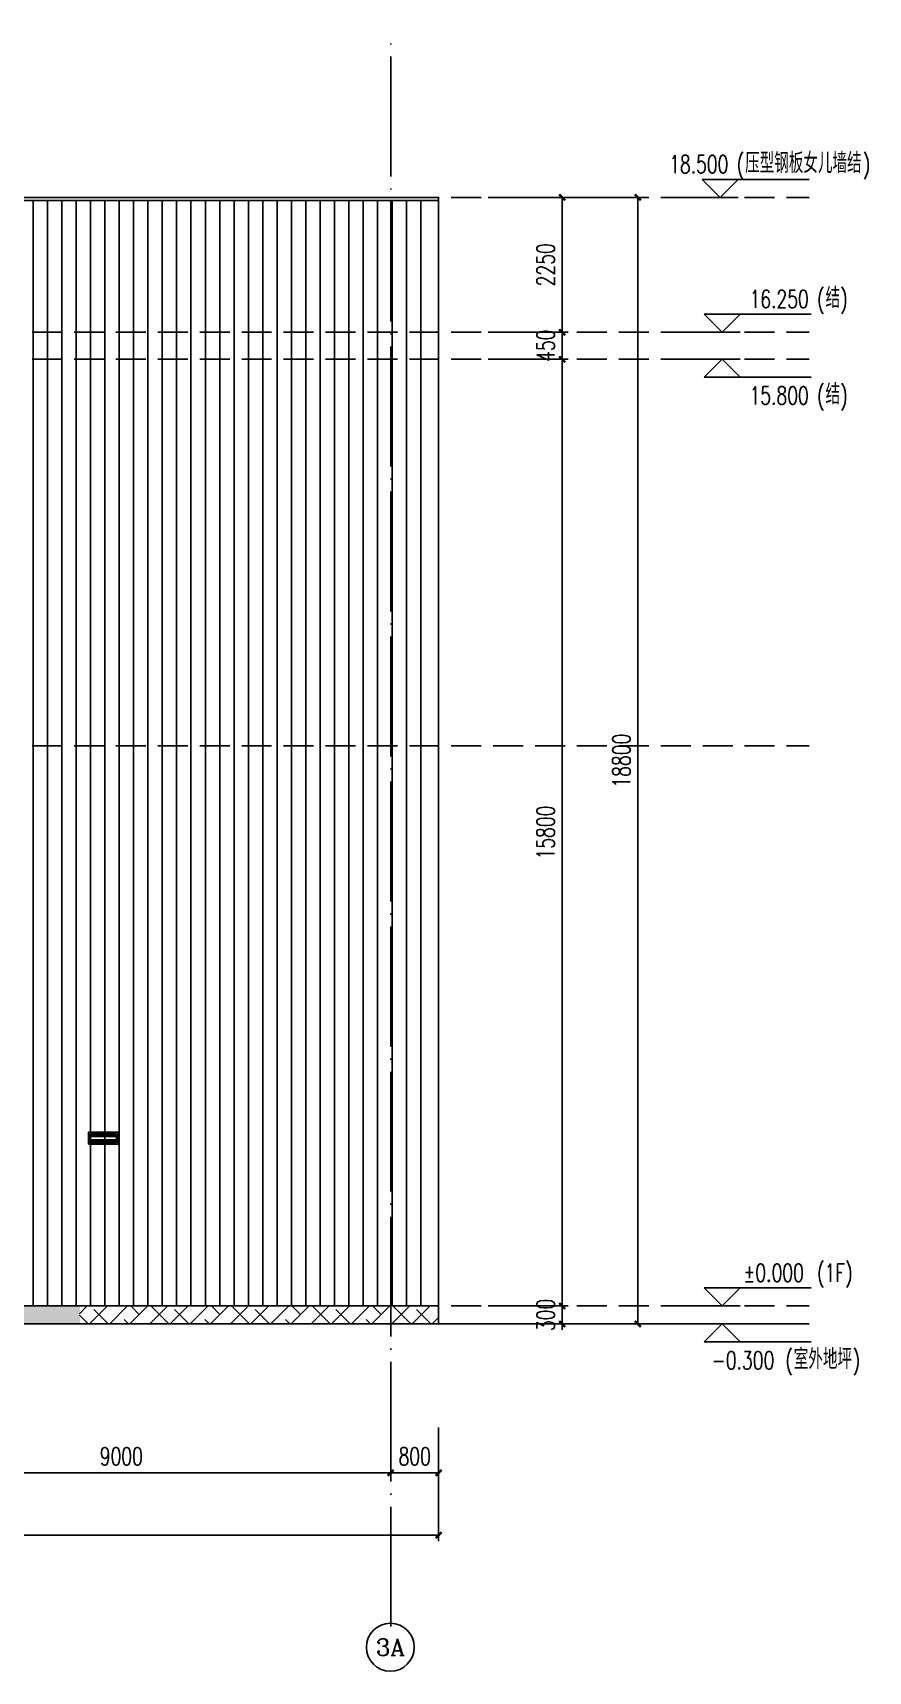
# Model space of a CAD drawing. Extents: x -4210259 to 293730, y -7499 to 868879.
# Drawn here: x -67278 to -53324, y 511142 to 538485 of the extents above; entities that cross this region are included whole.
import ezdxf
from ezdxf.enums import TextEntityAlignment as Align

# ---------------------------------------------------------------- set-up
doc = ezdxf.new("R2010")
doc.units = 0
doc.header["$LTSCALE"] = 1000
doc.header["$MEASUREMENT"] = 0
doc.linetypes.add('__DASH', pattern=[0.35, 0.25, -0.1])
doc.linetypes.add('DOTE', pattern=[2.4200000000000004, 2, -0.2, 0.02, -0.2])
doc.layers.get('Defpoints').update_dxf_attribs({"color": 210})
for name, color, linetype in [('A-AXIS-D', 1, 'Continuous'), ('A-AXIS-DOTE', 14, 'DOTE'), ('A-HATCH-2', 251, 'Continuous'), ('A-LIN-V', 9, 'Continuous'), ('A-WINDOW', 140, 'Continuous'), ('AS-WALL', 40, 'Continuous'), ('DIM_ELEV', 3, 'Continuous'), ('PUB_TEXT', 7, 'Continuous')]:
    doc.layers.add(name, color=color, linetype=linetype)
doc.layers.add('A-WALL-HATCH', color=8, linetype='Continuous', lineweight=13)
doc.layers.add('A-加建区域', color=47, linetype='Continuous', plot=False)
doc.styles.add('_TCH_AXIS', font='COMPLEX', dxfattribs={"bigfont": 'GBCBIG'})
doc.styles.add('_TCH_DIM', font='SIMPLEX', dxfattribs={"bigfont": 'GBCBIG'})
doc.styles.add('_TCH_DIM_T3', font='SIMPLEX', dxfattribs={"width": 0.7058823529411765, "bigfont": 'GBCBIG'})
doc.dimstyles.new('_TCH_ARCH&&100', dxfattribs={"dimtxt": 297.5, "dimasz": 100, "dimexe": 100, "dimexo": 100, "dimgap": 126.25, "dimtad": 1, "dimdec": 0, "dimzin": 0, "dimdsep": 46, "dimtxsty": '_TCH_DIM_T3', "dimblk": 'ARCHTICK', "dimcen": 0.09, "dimclrt": 7, "dimazin": 2, "dimtfac": 1, "dimtdec": 0, "dimtix": 1, "dimtmove": 2, "dimatfit": 3, "dimfxl": 0, "dimtolj": 1, "dimtzin": 0, "dimarcsym": 0})
pattern_1 = [(45, (0, 0), (-168.3798022700466, 168.3798022700466), []), (135, (0, 0), (-505.1394068101398, 168.3798022700467), [595.3125, -357.1875])]

# ---------------------------------------------------------------- blocks, each defined once
blk = doc.blocks.new('342432')
at = {"layer": 'A-WALL-HATCH'}
h = blk.add_hatch(dxfattribs=at)
h.set_pattern_fill('ANSI34', color=256, scale=10, angle=135)
h.set_pattern_definition([(180, (0, 0), (-7.105427357601002e-15, -95.25), []), (180, (-15.87500685704576, 15.87500685704577), (-7.105427357601002e-15, -95.25), []), (180, (-31.75001371409153, 31.75001371409153), (-7.105427357601002e-15, -95.25), []), (180, (-47.62505592647635, 47.62505592647636), (-7.105427357601002e-15, -95.25), [])])
h.paths.add_polyline_path([(-1664950.163610137, 519967.4520265143), (-1664510.163610137, 519967.4520265143), (-1664510.163610137, 520107.4520265143), (-1664950.163610137, 520107.4520265143)])
at = {"layer": 'A-WINDOW'}
for points in [[(-1664980.163610137, 519937.4520265143), (-1664480.163610137, 519937.4520265143), (-1664480.163610137, 520137.4520265143), (-1664980.163610137, 520137.4520265143)], [(-1664950.163610137, 519967.4520265143), (-1664510.163610137, 519967.4520265143), (-1664510.163610137, 520107.4520265143), (-1664950.163610137, 520107.4520265143)]]:
    blk.add_lwpolyline(points, close=True, dxfattribs=at)
blk = doc.blocks.new('_ArchTick')
at = {"color": 0, "linetype": 'ByBlock', "const_width": 0.4}
blk.add_lwpolyline([(-0.5, -0.5), (0.5, 0.5)], dxfattribs=at)
blk = doc.blocks.new('*D748')
at = {"layer": 'A-AXIS-D', "color": 0, "lineweight": -2}
for p, q in [((-246199.3323860153, 515211.3858529096), (-246199.3323860153, 513313.3764944364)), ((-60499.33238329884, 515211.3858529096), (-60499.33238329884, 513313.3764944364)), ((-246199.3323860153, 513413.3764944364), (-60499.33238329884, 513413.3764944364))]:
    blk.add_line(p, q, dxfattribs=at)
at = {"layer": 'Defpoints', "color": 0}
for p in [(-246199.3323860153, 515311.3858529096), (-60499.33238329884, 515311.3858529096), (-60499.33238329884, 513413.3764944364)]:
    blk.add_point(p, dxfattribs=at)
at = {"layer": 'A-AXIS-D', "color": 0, "lineweight": -2, "xscale": 100, "yscale": 100, "zscale": 100, "rotation": 180}
blk.add_blockref('_ArchTick', (-246199.3323860153, 513413.3764944364), dxfattribs=at)
at = {"layer": 'A-AXIS-D', "color": 0, "lineweight": -2, "xscale": 100, "yscale": 100, "zscale": 100}
blk.add_blockref('_ArchTick', (-60499.33238329884, 513413.3764944364), dxfattribs=at)
at = {"layer": 'A-AXIS-D', "color": 7, "insert": (-153349.3323846571, 513688.3764944364), "char_height": 297.5, "attachment_point": 5, "style": '_TCH_DIM_T3'}
blk.add_mtext('\\A1;185700', dxfattribs=at)
blk = doc.blocks.new('*D1066')
at = {"layer": 'A-AXIS-D', "color": 0, "lineweight": -2}
for p, q in [((-58404.78826045469, 535737.452026525), (-57071.45492712128, 535737.452026525)), ((-57171.45492712128, 516937.4520265248), (-57171.45492712128, 535737.452026525)), ((-58404.78826045469, 516937.4520265248), (-57071.45492712128, 516937.4520265248))]:
    blk.add_line(p, q, dxfattribs=at)
at = {"layer": 'Defpoints', "color": 0}
for p in [(-58504.78826045469, 535737.452026525), (-57171.45492712128, 535737.452026525), (-58504.78826045469, 516937.4520265248)]:
    blk.add_point(p, dxfattribs=at)
at = {"layer": 'A-AXIS-D', "color": 0, "lineweight": -2, "xscale": 100, "yscale": 100, "zscale": 100}
for p, rotation in [((-57171.45492712128, 535737.452026525), 90), ((-57171.45492712128, 516937.4520265248), 270)]:
    blk.add_blockref('_ArchTick', p, dxfattribs=dict(at, rotation=rotation))
at = {"layer": 'A-AXIS-D', "color": 7, "insert": (-57446.45492712112, 526337.4520265248), "char_height": 297.5, "attachment_point": 5, "rotation": 90, "style": '_TCH_DIM_T3'}
blk.add_mtext('\\A1;18800', dxfattribs=at)
blk = doc.blocks.new('*D1067')
at = {"layer": 'A-AXIS-D', "color": 0, "lineweight": -2}
for p, q in [((-58436.45492712198, 517237.4520265251), (-58436.45492712198, 517337.4520265251)), ((-59669.78826045562, 517237.4520265251), (-58336.45492712198, 517237.4520265251)), ((-58436.45492712198, 516937.4520265248), (-58436.45492712198, 517237.4520265251)), ((-59669.78826045562, 516937.4520265248), (-58336.45492712198, 516937.4520265248)), ((-58436.45492712198, 516937.4520265248), (-58436.45492712198, 516837.4520265248))]:
    blk.add_line(p, q, dxfattribs=at)
at = {"layer": 'Defpoints', "color": 0}
for p in [(-59769.78826045562, 517237.4520265251), (-58436.45492712198, 517237.4520265251), (-59769.78826045562, 516937.4520265248)]:
    blk.add_point(p, dxfattribs=at)
at = {"layer": 'A-AXIS-D', "color": 0, "lineweight": -2, "xscale": 100, "yscale": 100, "zscale": 100}
for p, rotation in [((-58436.45492712198, 517237.4520265251), 270), ((-58436.45492712198, 516937.4520265248), 90)]:
    blk.add_blockref('_ArchTick', p, dxfattribs=dict(at, rotation=rotation))
at = {"layer": 'A-AXIS-D', "color": 7, "insert": (-58711.45492712182, 517087.4520265248), "char_height": 297.5, "attachment_point": 5, "rotation": 90, "style": '_TCH_DIM_T3'}
blk.add_mtext('\\A1;300', dxfattribs=at)
blk = doc.blocks.new('*D1068')
at = {"layer": 'A-AXIS-D', "color": 0, "lineweight": -2}
for p, q in [((-59669.78826045562, 533037.452026525), (-58336.45492712198, 533037.452026525)), ((-58436.45492712198, 517237.4520265251), (-58436.45492712198, 533037.452026525)), ((-59669.78826045562, 517237.4520265251), (-58336.45492712198, 517237.4520265251))]:
    blk.add_line(p, q, dxfattribs=at)
at = {"layer": 'Defpoints', "color": 0}
for p in [(-59769.78826045562, 533037.452026525), (-58436.45492712198, 533037.452026525), (-59769.78826045562, 517237.4520265251)]:
    blk.add_point(p, dxfattribs=at)
at = {"layer": 'A-AXIS-D', "color": 0, "lineweight": -2, "xscale": 100, "yscale": 100, "zscale": 100}
for p, rotation in [((-58436.45492712198, 533037.452026525), 90), ((-58436.45492712198, 517237.4520265251), 270)]:
    blk.add_blockref('_ArchTick', p, dxfattribs=dict(at, rotation=rotation))
at = {"layer": 'A-AXIS-D', "color": 7, "insert": (-58711.45492712182, 525137.4520265249), "char_height": 297.5, "attachment_point": 5, "rotation": 90, "style": '_TCH_DIM_T3'}
blk.add_mtext('\\A1;15800', dxfattribs=at)
blk = doc.blocks.new('*D1069')
at = {"layer": 'A-AXIS-D', "color": 0, "lineweight": -2}
for p, q in [((-59669.78826045562, 533487.4520265253), (-58336.45492712198, 533487.4520265253)), ((-58436.45492712198, 533487.4520265253), (-58436.45492712198, 533587.4520265253)), ((-58436.45492712198, 533037.452026525), (-58436.45492712198, 533487.4520265253)), ((-59669.78826045562, 533037.452026525), (-58336.45492712198, 533037.452026525)), ((-58436.45492712198, 533037.452026525), (-58436.45492712198, 532937.452026525))]:
    blk.add_line(p, q, dxfattribs=at)
at = {"layer": 'Defpoints', "color": 0}
for p in [(-59769.78826045562, 533487.4520265253), (-58436.45492712198, 533487.4520265253), (-59769.78826045562, 533037.452026525)]:
    blk.add_point(p, dxfattribs=at)
at = {"layer": 'A-AXIS-D', "color": 0, "lineweight": -2, "xscale": 100, "yscale": 100, "zscale": 100}
for p, rotation in [((-58436.45492712198, 533487.4520265253), 270), ((-58436.45492712198, 533037.452026525), 90)]:
    blk.add_blockref('_ArchTick', p, dxfattribs=dict(at, rotation=rotation))
at = {"layer": 'A-AXIS-D', "color": 7, "insert": (-58711.45492712182, 533262.452026525), "char_height": 297.5, "attachment_point": 5, "rotation": 90, "style": '_TCH_DIM_T3'}
blk.add_mtext('\\A1;450', dxfattribs=at)
blk = doc.blocks.new('*D1070')
at = {"layer": 'A-AXIS-D', "color": 0, "lineweight": -2}
for p, q in [((-59669.78826045562, 535737.4520265252), (-58336.45492712198, 535737.4520265252)), ((-58436.45492712198, 533487.4520265253), (-58436.45492712198, 535737.4520265252)), ((-59669.78826045562, 533487.4520265253), (-58336.45492712198, 533487.4520265253))]:
    blk.add_line(p, q, dxfattribs=at)
at = {"layer": 'Defpoints', "color": 0}
for p in [(-59769.78826045562, 535737.4520265252), (-58436.45492712198, 535737.4520265252), (-59769.78826045562, 533487.4520265253)]:
    blk.add_point(p, dxfattribs=at)
at = {"layer": 'A-AXIS-D', "color": 0, "lineweight": -2, "xscale": 100, "yscale": 100, "zscale": 100}
for p, rotation in [((-58436.45492712198, 535737.4520265252), 90), ((-58436.45492712198, 533487.4520265253), 270)]:
    blk.add_blockref('_ArchTick', p, dxfattribs=dict(at, rotation=rotation))
at = {"layer": 'A-AXIS-D', "color": 7, "insert": (-58711.45492712182, 534612.452026525), "char_height": 297.5, "attachment_point": 5, "rotation": 90, "style": '_TCH_DIM_T3'}
blk.add_mtext('\\A1;2250', dxfattribs=at)
blk = doc.blocks.new('*D1136')
at = {"layer": 'A-AXIS-D', "color": 0, "lineweight": -2}
for p, q in [((-70299.33238329864, 515211.3858529096), (-70299.33238329864, 514353.3764944364)), ((-61299.33238329864, 515211.3858529096), (-61299.33238329864, 514353.3764944364)), ((-70299.33238329864, 514453.3764944364), (-61299.33238329864, 514453.3764944364))]:
    blk.add_line(p, q, dxfattribs=at)
at = {"layer": 'Defpoints', "color": 0}
for p in [(-70299.33238329864, 515311.3858529096), (-61299.33238329864, 515311.3858529096), (-61299.33238329864, 514453.3764944364)]:
    blk.add_point(p, dxfattribs=at)
at = {"layer": 'A-AXIS-D', "color": 0, "lineweight": -2, "xscale": 100, "yscale": 100, "zscale": 100, "rotation": 180}
blk.add_blockref('_ArchTick', (-70299.33238329864, 514453.3764944364), dxfattribs=at)
at = {"layer": 'A-AXIS-D', "color": 0, "lineweight": -2, "xscale": 100, "yscale": 100, "zscale": 100}
blk.add_blockref('_ArchTick', (-61299.33238329864, 514453.3764944364), dxfattribs=at)
at = {"layer": 'A-AXIS-D', "color": 7, "insert": (-65799.33238329864, 514728.3764944364), "char_height": 297.5, "attachment_point": 5, "style": '_TCH_DIM_T3'}
blk.add_mtext('\\A1;9000', dxfattribs=at)
blk = doc.blocks.new('*D1137')
at = {"layer": 'A-AXIS-D', "color": 0, "lineweight": -2}
for p, q in [((-61299.33238329864, 515211.3858529096), (-61299.33238329864, 514353.3764944364)), ((-60499.33238329884, 515211.3858529096), (-60499.33238329884, 514353.3764944364)), ((-61299.33238329864, 514453.3764944364), (-60499.33238329884, 514453.3764944364))]:
    blk.add_line(p, q, dxfattribs=at)
at = {"layer": 'Defpoints', "color": 0}
for p in [(-61299.33238329864, 515311.3858529096), (-60499.33238329884, 515311.3858529096), (-60499.33238329884, 514453.3764944364)]:
    blk.add_point(p, dxfattribs=at)
at = {"layer": 'A-AXIS-D', "color": 0, "lineweight": -2, "xscale": 100, "yscale": 100, "zscale": 100, "rotation": 180}
blk.add_blockref('_ArchTick', (-61299.33238329864, 514453.3764944364), dxfattribs=at)
at = {"layer": 'A-AXIS-D', "color": 0, "lineweight": -2, "xscale": 100, "yscale": 100, "zscale": 100}
blk.add_blockref('_ArchTick', (-60499.33238329884, 514453.3764944364), dxfattribs=at)
at = {"layer": 'A-AXIS-D', "color": 7, "insert": (-60899.33238329874, 514728.3764944364), "char_height": 297.5, "attachment_point": 5, "style": '_TCH_DIM_T3'}
blk.add_mtext('\\A1;800', dxfattribs=at)

msp = doc.modelspace()

# ---------------------------------------------------------------- hatches: boundary and pattern name
at = {"layer": 'A-HATCH-2'}
h = msp.add_hatch(dxfattribs=at)
h.set_pattern_fill('ANSI31', color=256, scale=150, angle=45)
h.set_pattern_definition([(90, (-40598566386.2888, -3384804562.000004), (-238.125, -1.848892746611746e-30), [])])
h.paths.add_polyline_path([(-77099.33242418767, 517237.4520265249), (-60599.33236823371, 517237.4520265248), (-60599.3323682335, 535687.4520265248), (-77099.33242418747, 535687.4520265249)])
h = msp.add_hatch(dxfattribs=at)
h.set_pattern_fill('ANSI38', color=256, scale=150)
h.set_pattern_definition(pattern_1)
h.paths.add_polyline_path([(-202256.4752404356, 516937.4520265246), (-246199.3323860153, 516937.4520265246), (-246199.3323860153, 517237.4520265249), (-202256.4752404356, 517237.4520265249)])
h.paths.add_polyline_path([(-200370.7609547208, 516937.4520265245), (-194299.3323833046, 516937.4520265245), (-194299.3323833046, 517237.4520265249), (-200370.7609547208, 517237.4520265249)])
h.paths.add_polyline_path([(-186549.3324139377, 517237.4520265402), (-189299.3323832916, 517237.4520265402), (-189299.3323832916, 516937.4520265245), (-186549.3324139377, 516937.4520265245)])
h.paths.add_polyline_path([(-140799.3323832669, 516937.4520265092), (-185149.3324139328, 516937.4520265092), (-185149.3324139328, 517237.4520265249), (-140799.3323832669, 517237.4520265249)])
h.paths.add_polyline_path([(-132549.3323942206, 517237.4520265402), (-134798.9327018685, 517237.4520265402), (-134798.9327018685, 516937.4520265093), (-132549.3323942206, 516937.4520265093)])
h.paths.add_polyline_path([(-105599.3323736887, 516937.4520265246), (-131149.3324142129, 516937.4520265246), (-131149.3324142129, 517237.4520265095), (-105599.3323736887, 517237.4520265095)])
h.paths.add_polyline_path([(-86299.33238330507, 516937.4520265246), (-105590, 516937.4520265246), (-105590, 517237.4520265248), (-86299.33238330507, 517237.4520265248)])
h.paths.add_polyline_path([(-78549.33241420961, 517237.4520265248), (-81299.33238329203, 517237.4520265248), (-81299.33238329203, 516937.4520265246), (-78549.33241420961, 516937.4520265246)])
h.paths.add_polyline_path([(-66490, 516937.4520265247), (-77149.33241420472, 516937.4520265247), (-77149.33241420472, 517237.4520265401), (-66490, 517237.4520265401)])
h = msp.add_hatch(dxfattribs=at)
h.set_pattern_fill('ANSI38', color=256, scale=150)
h.set_pattern_definition(pattern_1)
h.paths.add_polyline_path([(-60499.3323832989, 517237.4520265248), (-66499.33238329878, 517237.4520265248), (-66499.33238329878, 516937.4520265247), (-60499.3323832989, 516937.4520265247)])

# ---------------------------------------------------------------- linework, layer by layer
at = {"layer": 'A-AXIS-D'}
msp.add_circle((-61305.59538479993, 511541.7498906212), 400, dxfattribs=at)
at = {"layer": 'A-AXIS-DOTE'}
msp.add_line((-61299.3323832989, 511887.4520265246), (-61299.33238329884, 538485.0684404911), dxfattribs=at)
at = {"layer": 'A-AXIS-DOTE', "linetype": '__DASH', "ltscale": 2}
for p, q in [((-252788.4381458776, 535737.4520265248), (-54309.80932550329, 535737.4520265248)), ((-252788.4381458776, 533487.4520265249), (-54309.80932550329, 533487.4520265248)), ((-252788.4381458776, 533037.4520265248), (-54309.80932550329, 533037.4520265248)), ((-252788.4381458776, 517237.4520265249), (-54309.8093255033, 517237.4520265248))]:
    msp.add_line(p, q, dxfattribs=at)
at = {"layer": 'A-LIN-V'}
for p, q in [((-246199.3323860153, 535737.4520265247), (-60499.33238329893, 535737.4520265249)), ((-246199.3323860153, 535687.4520265247), (-60499.33238329889, 535687.4520265249)), ((-60499.33238329889, 535737.4520265249), (-60499.33238329889, 516937.4520265246)), ((-60499.33238329889, 517237.4520265248), (-246199.3323860153, 517237.4520265248))]:
    msp.add_line(p, q, dxfattribs=at)
at = {"layer": 'A-加建区域', "linetype": '__DASH', "ltscale": 2}
msp.add_line((-252788.4381458776, 526587.4520265249), (-54309.80932550329, 526587.4520265248), dxfattribs=at)
at = {"layer": 'AS-WALL'}
msp.add_line((-252788.4381458776, 516937.4520265245), (-54309.8093255033, 516937.4520265246), dxfattribs=at)
at = {"layer": 'DIM_ELEV'}
for p, q in [((-55797.8093255033, 535737.4520265249), (-56097.8093255033, 536037.4520265249)), ((-56097.8093255033, 536037.4520265249), (-54309.8093255033, 536037.4520265249)), ((-55797.8093255033, 535737.4520265249), (-55497.8093255033, 536037.4520265249)), ((-56497.8093255033, 535737.4520265249), (-55497.8093255033, 535737.4520265249)), ((-55765.6755584908, 533487.4520265248), (-56065.6755584908, 533787.4520265248)), ((-56065.6755584908, 533787.4520265248), (-54277.6755584908, 533787.4520265248)), ((-55765.6755584908, 533487.4520265248), (-55465.6755584908, 533787.4520265248)), ((-56465.6755584908, 533487.4520265248), (-55465.6755584908, 533487.4520265248)), ((-56465.6755584908, 533037.452026525), (-55465.6755584908, 533037.452026525)), ((-55765.6755584908, 533037.452026525), (-56065.6755584908, 532737.452026525)), ((-55765.6755584908, 533037.452026525), (-55465.6755584908, 532737.452026525)), ((-56065.6755584908, 532737.452026525), (-54277.6755584908, 532737.452026525)), ((-55765.6755584908, 517237.4520265246), (-56065.6755584908, 517537.4520265246)), ((-56065.6755584908, 517537.4520265246), (-54277.6755584908, 517537.4520265246)), ((-55765.6755584908, 517237.4520265246), (-55465.6755584908, 517537.4520265246)), ((-56465.6755584908, 517237.4520265246), (-55465.6755584908, 517237.4520265246)), ((-56465.6755584908, 516937.4520265246), (-55465.6755584908, 516937.4520265246)), ((-55765.6755584908, 516937.4520265246), (-56065.6755584908, 516637.4520265246)), ((-55765.6755584908, 516937.4520265246), (-55465.6755584908, 516637.4520265246)), ((-56065.6755584908, 516637.4520265246), (-54277.6755584908, 516637.4520265246))]:
    msp.add_line(p, q, dxfattribs=at)

# ---------------------------------------------------------------- block references
at = {"layer": 'A-WALL-HATCH'}
msp.add_blockref('342432', (1598630.831226838, -1.979060471057892e-09), dxfattribs=at)

# ---------------------------------------------------------------- texts
at = {"layer": 'PUB_TEXT', "style": '_TCH_DIM', "width": 0.7058823529411765}
for s, p in [('(', (-55520, 536142.4520265249)), (')', (-53414.04255319149, 536142.4520265249)), ('18.500', (-56650, 536142.4520265249)), ('16.250', (-55307.6755584908, 533892.4520265248)), ('(', (-54177.6755584908, 533892.4520265248)), (')', (-53791.93087763973, 533892.4520265248)), ('15.800', (-55307.6755584908, 532282.452026525)), ('(', (-54177.6755584908, 532282.452026525)), (')', (-53791.93087763973, 532282.452026525)), ('%%P0.000', (-55407.6755584908, 517642.4520265246)), ('(1F)', (-54177.6755584908, 517642.4520265246)), ('(', (-54707.34222515766, 516182.4520265246)), (')', (-53584.3635017534, 516182.4520265246)), ('-0.300', (-55937.34222515766, 516182.4520265246))]:
    msp.add_text(s, height=297.5, dxfattribs=at).set_placement(p)
at = {"layer": 'PUB_TEXT', "style": '_TCH_DIM'}
for s, p in [('压型钢板女儿墙结', (-55380, 536142.4520265249)), ('结', (-54037.6755584908, 533892.4520265248)), ('结', (-54037.6755584908, 532282.452026525)), ('室外地坪', (-54567.34222515766, 516182.4520265246))]:
    msp.add_text(s, height=337.5886524822695, dxfattribs=at).set_placement(p)
at = {"layer": 'PUB_TEXT', "style": '_TCH_AXIS'}
msp.add_text('3A', height=276.4190908966939, dxfattribs=at).set_placement((-61549.10744106607, 511403.5403451728), (-61062.0833285338, 511403.5403451728), align=Align.FIT)

# ---------------------------------------------------------------- dimensions: what is measured, and where the dimension line sits
at = {"layer": 'A-AXIS-D'}
for p1, p2, distance, picture, middle in [((-59769.78826045559, 533487.452026525), (-59769.78826045559, 535737.4520265249), -1333.3333333336122, '*D1070', (-58711.45492712182, 534612.452026525)), ((-58504.78826045466, 516937.4520265246), (-58504.78826045466, 535737.4520265248), -1333.3333333333794, '*D1066', (-57446.45492712112, 526337.4520265248)), ((-59769.78826045559, 533037.4520265248), (-59769.78826045559, 533487.452026525), -1333.3333333336122, '*D1069', (-58711.45492712182, 533262.452026525)), ((-59769.78826045559, 517237.4520265249), (-59769.78826045559, 533037.4520265248), -1333.3333333336122, '*D1068', (-58711.45492712182, 525137.4520265249)), ((-59769.78826045559, 516937.4520265246), (-59769.78826045559, 517237.4520265249), -1333.3333333336122, '*D1067', (-58711.45492712182, 517087.4520265248))]:
    dim = msp.add_aligned_dim(p1=p1, p2=p2, distance=distance, dimstyle='_TCH_ARCH&&100', dxfattribs=at)
    dim.commit()
    dim.dimension.update_dxf_attribs({"geometry": picture, "text_midpoint": middle})
for base, p1, p2, picture, middle in [((-60499.33238329884, 513413.3764944364), (-246199.3323860153, 515311.3858529096), (-60499.33238329884, 515311.3858529096), '*D748', (-153349.3323846571, 513688.3764944364)), ((-61299.33238329864, 514453.3764944364), (-70299.33238329864, 515311.3858529096), (-61299.33238329864, 515311.3858529096), '*D1136', (-65799.33238329864, 514728.3764944364)), ((-60499.33238329884, 514453.3764944364), (-61299.33238329864, 515311.3858529096), (-60499.33238329884, 515311.3858529096), '*D1137', (-60899.33238329874, 514728.3764944364))]:
    dim = msp.add_linear_dim(base=base, p1=p1, p2=p2, angle=0, dimstyle='_TCH_ARCH&&100', override={"dimgap": 0}, dxfattribs=at)
    dim.commit()
    dim.dimension.update_dxf_attribs({"geometry": picture, "text_midpoint": middle, "dimtype": 129})

doc.saveas('drawing.dxf')
